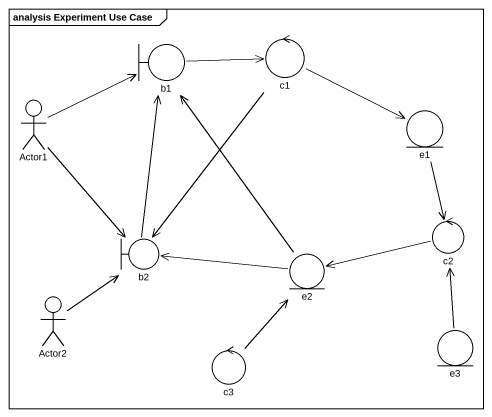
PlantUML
@startuml
mainframe analysis Experiment Use Case
boundary b1
control c1
actor Actor1
entity e1
boundary b2
control c2
entity e2
actor Actor2
control c3
entity e3
b1 -right-> c1
c1 -right-> e1
c1 --> b2
Actor1 -right-> b1
Actor1 --> b2
e1 --> c2
b2 -up-> b1
c2 -left-> e2
e2 -up-> b1
e2 -left-> b2
Actor2 -up-> b2
c3 -up-> e2
e3 -up-> c2
@enduml
